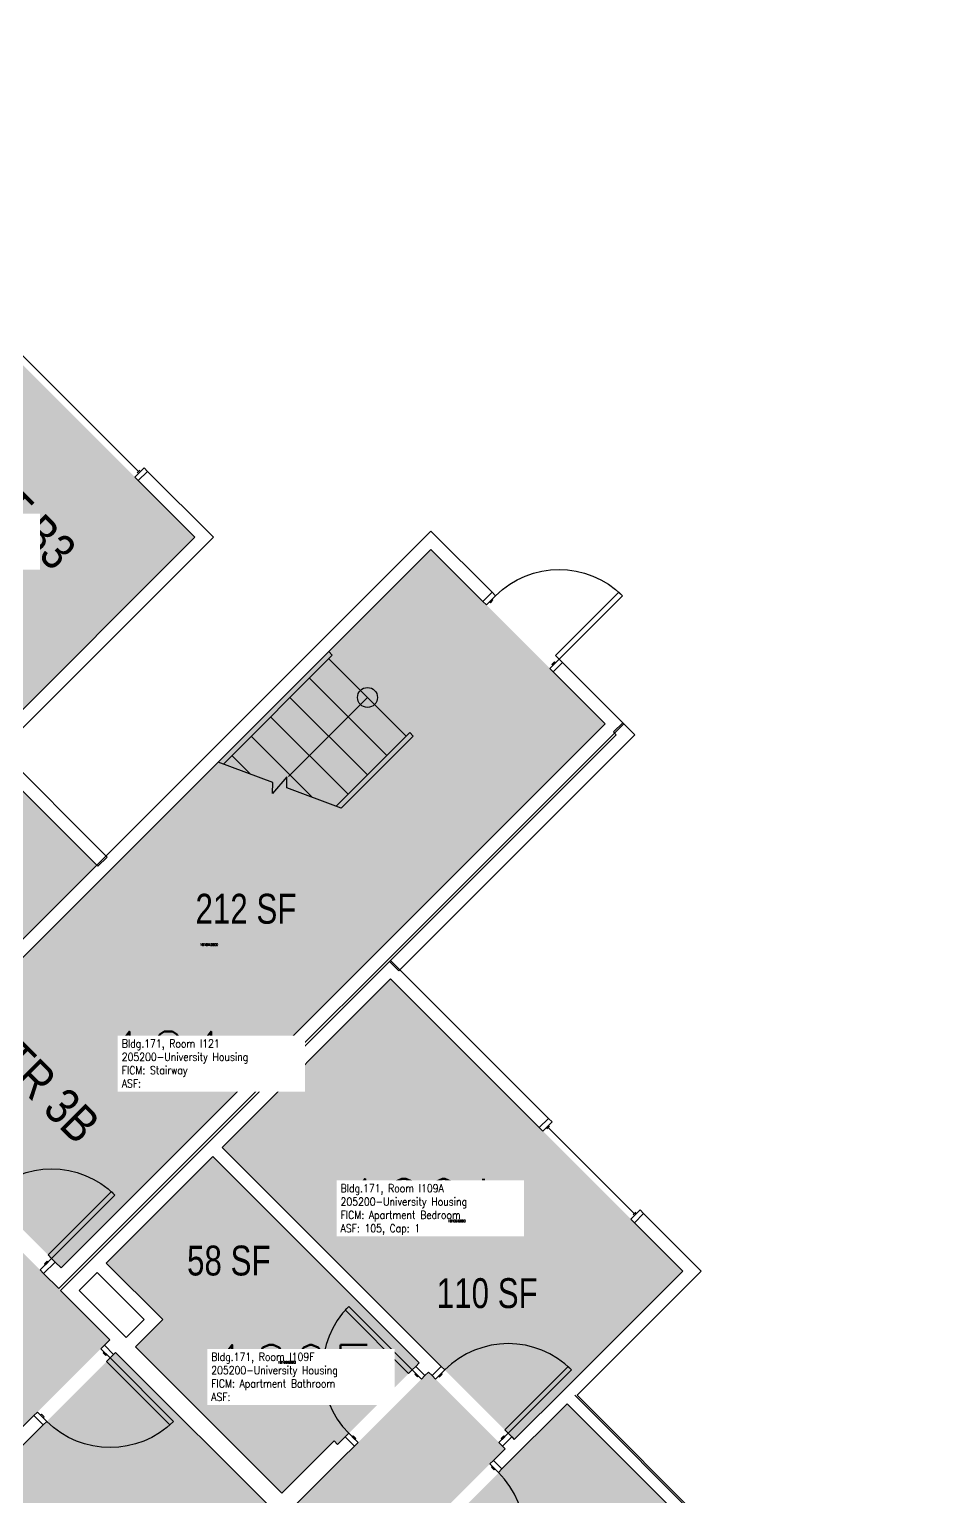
# Model space of a CAD drawing. Header units: inches. Extents: x 79 to 1966, y -19 to 1892.
# Drawn here: x 1604 to 1965, y 1141 to 1730 of the extents above; entities that cross this region are included whole.
import ezdxf
from ezdxf.enums import TextEntityAlignment as Align

# ---------------------------------------------------------------- set-up
doc = ezdxf.new("R2010")
doc.units = ezdxf.units.IN
doc.header["$LTSCALE"] = 48
doc.header["$MEASUREMENT"] = 0
for name, color, linetype in [('A-AREA-IDEN', 1, 'Continuous'), ('A-DOOR', 2, 'Continuous'), ('A-FLOR', 3, 'Continuous'), ('A-GLAZ', 152, 'Continuous'), ('A-IDEN-RNUM', 7, 'Continuous'), ('A-IDEN-SNUM', 4, 'Continuous'), ('A-IDEN-VNUM', 4, 'Continuous'), ('A-WALL', 5, 'Continuous'), ('AREA-TEXT', 3, 'Continuous'), ('Rooms-Category-Color', 7, 'Continuous'), ('Rooms-College-Color', 7, 'Continuous'), ('Rooms-Department-Color', 7, 'Continuous'), ('Rooms-Division-Color', 7, 'Continuous'), ('Rooms-Information', 7, 'Continuous')]:
    doc.layers.add(name, color=color, linetype=linetype)
doc.styles.add('AREA', font='arial.ttf', dxfattribs={"width": 0.75, "height": 12})
doc.styles.add('DIMS', font='ARIALN.TTF')
doc.styles.add('ROOMSNUMBER', font='txt.shx', dxfattribs={"height": 0.03})
doc.styles.add('ROOMVNUMBER', font='simplex.shx', dxfattribs={"width": 0.85})
doc.styles.get("Standard").update_dxf_attribs({"font": 'ARIALN.TTF'})
doc.dimstyles.new('NBA 2004', dxfattribs={"dimscale": 128, "dimtxt": 0.125, "dimasz": 0.09375, "dimexe": 0.125, "dimexo": 0.125, "dimgap": 0.0625, "dimtad": 1, "dimdec": 3, "dimzin": 3, "dimdsep": 46, "dimlunit": 4, "dimtxsty": 'DIMS', "dimblk": 'ARCHTICK', "dimcen": 0.09375, "dimdle": 0.125, "dimclrd": 256, "dimclre": 256, "dimclrt": 2, "dimadec": 0, "dimazin": 0, "dimtfac": 0.75, "dimtdec": 3, "dimtmove": 2, "dimatfit": 2, "dimfxl": 0.125, "dimfrac": 2, "dimtolj": 1, "dimtzin": 0, "dimlwd": -1, "dimlwe": -1, "dimarcsym": 0})

# ---------------------------------------------------------------- blocks, each defined once
blk = doc.blocks.new('_ArchTick')
at = {"color": 0, "linetype": 'ByBlock', "const_width": 0.15}
blk.add_lwpolyline([(-0.5, -0.5), (0.5, 0.5)], dxfattribs=at)

msp = doc.modelspace()

# ---------------------------------------------------------------- hatches: boundary and pattern name
at = {"layer": 'Rooms-Category-Color', "true_color": 0x728ef3}
for points in [[(1253.81, 1689.5), (1274.14, 1669.17), (1283.95, 1678.98), (1408.43, 1554.52), (1398.62, 1544.71), (1418.95, 1524.38), (1428.76, 1534.19), (1451.18, 1511.78), (1441.51, 1502.11), (1437.8, 1505.82), (1442.34, 1510.36), (1427.35, 1525.35), (1392.44, 1490.43), (1407.43, 1475.45), (1413.76, 1481.78), (1417.47, 1478.06), (1411.14, 1471.73), (1454.37, 1428.52), (1528.7, 1502.86), (1588.2, 1443.36), (1670.66, 1525.84), (1574.84, 1621.64), (1489.29, 1536.07), (1294.06, 1729.76), (1253.96, 1689.34)], [(1749.23, 1348.43), (1681.61, 1280.81), (1798.9, 1163.52), (1866.52, 1231.14)], [(1677.9, 1277.1), (1760.72, 1194.28), (1727.93, 1161.49), (1726.51, 1162.91), (1705.57, 1141.96), (1646.77, 1200.76), (1657.75, 1211.65), (1635.1, 1234.3)], [(1594.1, 1153.71), (1638.83, 1198.44), (1705.57, 1131.71), (1764.43, 1190.57), (1795.19, 1159.81), (1728.09, 1092.71), (1844.67, 976.13), (1758.95, 890.4), (1642.36, 1006.99), (1575.28, 939.9), (1544.52, 970.66), (1619.74, 1045.88), (1614.61, 1051), (1655.71, 1092.11)], [(1574.31, 1173.51), (1516.76, 1115.97), (1598.17, 1034.56), (1655.71, 1092.11)], [(1820.1, 1177.83), (1735.78, 1092.97), (1873.84, 954.38), (1958.69, 1039.24)]]:
    msp.add_hatch(color=171, dxfattribs=at).paths.add_polyline_path(points)
at = {"layer": 'Rooms-Category-Color', "true_color": 0xadadad}
for points in [[(1594.1, 1161.14), (1636.53, 1203.56), (1429.25, 1410.85), (1446.93, 1428.53), (1388.72, 1486.74), (1371.04, 1469.06), (1286.39, 1553.7), (1245.91, 1594.19), (1235.07, 1605.02), (1192.64, 1562.6), (1452.88, 1302.36), (1435.21, 1284.68), (1493.42, 1226.47), (1511.1, 1244.15)], [(1765.4, 1520.88), (1835.4, 1450.87), (1616.91, 1232.38), (1546.91, 1302.38)], [(1500.77, 1348.52), (1543.19, 1306.09), (1631.23, 1394.13), (1588.8, 1436.56)]]:
    msp.add_hatch(color=253, dxfattribs=at).paths.add_polyline_path(points)
at = {"layer": 'Rooms-College-Color', "true_color": 0xadadad}
for points in [[(1253.81, 1689.5), (1274.14, 1669.17), (1283.95, 1678.98), (1408.43, 1554.52), (1398.62, 1544.71), (1418.95, 1524.38), (1428.76, 1534.19), (1451.18, 1511.78), (1441.51, 1502.11), (1437.8, 1505.82), (1442.34, 1510.36), (1427.35, 1525.35), (1392.44, 1490.43), (1407.43, 1475.45), (1413.76, 1481.78), (1417.47, 1478.06), (1411.14, 1471.73), (1454.37, 1428.52), (1528.7, 1502.86), (1588.2, 1443.36), (1670.66, 1525.84), (1574.84, 1621.64), (1489.29, 1536.07), (1294.06, 1729.76), (1253.96, 1689.34)], [(1594.1, 1161.14), (1636.53, 1203.56), (1429.25, 1410.85), (1446.93, 1428.53), (1388.72, 1486.74), (1371.04, 1469.06), (1286.39, 1553.7), (1245.91, 1594.19), (1235.07, 1605.02), (1192.64, 1562.6), (1452.88, 1302.36), (1435.21, 1284.68), (1493.42, 1226.47), (1511.1, 1244.15)], [(1765.4, 1520.88), (1835.4, 1450.87), (1616.91, 1232.38), (1546.91, 1302.38)], [(1500.77, 1348.52), (1543.19, 1306.09), (1631.23, 1394.13), (1588.8, 1436.56)], [(1749.23, 1348.43), (1681.61, 1280.81), (1798.9, 1163.52), (1866.52, 1231.14)], [(1677.9, 1277.1), (1760.72, 1194.28), (1727.93, 1161.49), (1726.51, 1162.91), (1705.57, 1141.96), (1646.77, 1200.76), (1657.75, 1211.65), (1635.1, 1234.3)], [(1594.1, 1153.71), (1638.83, 1198.44), (1705.57, 1131.71), (1764.43, 1190.57), (1795.19, 1159.81), (1728.09, 1092.71), (1844.67, 976.13), (1758.95, 890.4), (1642.36, 1006.99), (1575.28, 939.9), (1544.52, 970.66), (1619.74, 1045.88), (1614.61, 1051), (1655.71, 1092.11)], [(1574.31, 1173.51), (1516.76, 1115.97), (1598.17, 1034.56), (1655.71, 1092.11)], [(1820.1, 1177.83), (1735.78, 1092.97), (1873.84, 954.38), (1958.69, 1039.24)]]:
    msp.add_hatch(color=253, dxfattribs=at).paths.add_polyline_path(points)
at = {"layer": 'Rooms-Department-Color', "true_color": 0x604aed}
for points in [[(1253.81, 1689.5), (1274.14, 1669.17), (1283.95, 1678.98), (1408.43, 1554.52), (1398.62, 1544.71), (1418.95, 1524.38), (1428.76, 1534.19), (1451.18, 1511.78), (1441.51, 1502.11), (1437.8, 1505.82), (1442.34, 1510.36), (1427.35, 1525.35), (1392.44, 1490.43), (1407.43, 1475.45), (1413.76, 1481.78), (1417.47, 1478.06), (1411.14, 1471.73), (1454.37, 1428.52), (1528.7, 1502.86), (1588.2, 1443.36), (1670.66, 1525.84), (1574.84, 1621.64), (1489.29, 1536.07), (1294.06, 1729.76), (1253.96, 1689.34)], [(1749.23, 1348.43), (1681.61, 1280.81), (1798.9, 1163.52), (1866.52, 1231.14)], [(1677.9, 1277.1), (1760.72, 1194.28), (1727.93, 1161.49), (1726.51, 1162.91), (1705.57, 1141.96), (1646.77, 1200.76), (1657.75, 1211.65), (1635.1, 1234.3)], [(1594.1, 1153.71), (1638.83, 1198.44), (1705.57, 1131.71), (1764.43, 1190.57), (1795.19, 1159.81), (1728.09, 1092.71), (1844.67, 976.13), (1758.95, 890.4), (1642.36, 1006.99), (1575.28, 939.9), (1544.52, 970.66), (1619.74, 1045.88), (1614.61, 1051), (1655.71, 1092.11)], [(1574.31, 1173.51), (1516.76, 1115.97), (1598.17, 1034.56), (1655.71, 1092.11)], [(1820.1, 1177.83), (1735.78, 1092.97), (1873.84, 954.38), (1958.69, 1039.24)]]:
    msp.add_hatch(color=173, dxfattribs=at).paths.add_polyline_path(points)
at = {"layer": 'Rooms-Department-Color', "true_color": 0xacacac}
for points in [[(1594.1, 1161.14), (1636.53, 1203.56), (1429.25, 1410.85), (1446.93, 1428.53), (1388.72, 1486.74), (1371.04, 1469.06), (1286.39, 1553.7), (1245.91, 1594.19), (1235.07, 1605.02), (1192.64, 1562.6), (1452.88, 1302.36), (1435.21, 1284.68), (1493.42, 1226.47), (1511.1, 1244.15)], [(1765.4, 1520.88), (1835.4, 1450.87), (1616.91, 1232.38), (1546.91, 1302.38)], [(1500.77, 1348.52), (1543.19, 1306.09), (1631.23, 1394.13), (1588.8, 1436.56)]]:
    msp.add_hatch(color=253, dxfattribs=at).paths.add_polyline_path(points)
at = {"layer": 'Rooms-Division-Color', "true_color": 0x604aed}
for points in [[(1253.81, 1689.5), (1274.14, 1669.17), (1283.95, 1678.98), (1408.43, 1554.52), (1398.62, 1544.71), (1418.95, 1524.38), (1428.76, 1534.19), (1451.18, 1511.78), (1441.51, 1502.11), (1437.8, 1505.82), (1442.34, 1510.36), (1427.35, 1525.35), (1392.44, 1490.43), (1407.43, 1475.45), (1413.76, 1481.78), (1417.47, 1478.06), (1411.14, 1471.73), (1454.37, 1428.52), (1528.7, 1502.86), (1588.2, 1443.36), (1670.66, 1525.84), (1574.84, 1621.64), (1489.29, 1536.07), (1294.06, 1729.76), (1253.96, 1689.34)], [(1749.23, 1348.43), (1681.61, 1280.81), (1798.9, 1163.52), (1866.52, 1231.14)], [(1677.9, 1277.1), (1760.72, 1194.28), (1727.93, 1161.49), (1726.51, 1162.91), (1705.57, 1141.96), (1646.77, 1200.76), (1657.75, 1211.65), (1635.1, 1234.3)], [(1594.1, 1153.71), (1638.83, 1198.44), (1705.57, 1131.71), (1764.43, 1190.57), (1795.19, 1159.81), (1728.09, 1092.71), (1844.67, 976.13), (1758.95, 890.4), (1642.36, 1006.99), (1575.28, 939.9), (1544.52, 970.66), (1619.74, 1045.88), (1614.61, 1051), (1655.71, 1092.11)], [(1574.31, 1173.51), (1516.76, 1115.97), (1598.17, 1034.56), (1655.71, 1092.11)], [(1820.1, 1177.83), (1735.78, 1092.97), (1873.84, 954.38), (1958.69, 1039.24)]]:
    msp.add_hatch(color=173, dxfattribs=at).paths.add_polyline_path(points)
at = {"layer": 'Rooms-Division-Color', "true_color": 0xadadad}
for points in [[(1594.1, 1161.14), (1636.53, 1203.56), (1429.25, 1410.85), (1446.93, 1428.53), (1388.72, 1486.74), (1371.04, 1469.06), (1286.39, 1553.7), (1245.91, 1594.19), (1235.07, 1605.02), (1192.64, 1562.6), (1452.88, 1302.36), (1435.21, 1284.68), (1493.42, 1226.47), (1511.1, 1244.15)], [(1765.4, 1520.88), (1835.4, 1450.87), (1616.91, 1232.38), (1546.91, 1302.38)], [(1500.77, 1348.52), (1543.19, 1306.09), (1631.23, 1394.13), (1588.8, 1436.56)]]:
    msp.add_hatch(color=253, dxfattribs=at).paths.add_polyline_path(points)

# ---------------------------------------------------------------- linework, layer by layer
at = {"layer": 'A-DOOR'}
for points in [[(1787.68, 1498.6), (1786.26, 1500.02), (1789.97, 1503.73), (1791.39, 1502.32)], [(1816.84, 1476.86), (1815.43, 1478.27), (1840.88, 1503.73), (1842.3, 1502.32)], [(1788.91, 1499.84), (1789.27, 1499.49), (1790.33, 1500.55), (1789.97, 1500.9)], [(1813.13, 1473.15), (1814.55, 1471.73), (1818.26, 1475.45), (1816.84, 1476.86)], [(1814.37, 1474.38), (1814.01, 1474.74), (1815.08, 1475.8), (1815.43, 1475.45)], [(1613.11, 1236.18), (1611.69, 1237.59), (1637.15, 1263.05), (1638.56, 1261.63)], [(1608.51, 1231.58), (1609.93, 1230.17), (1614.52, 1234.76), (1613.11, 1236.18)], [(1610.63, 1233.7), (1610.28, 1234.06), (1611.34, 1235.12), (1611.69, 1234.76)], [(1757.89, 1191.45), (1756.47, 1190.04), (1731.02, 1215.5), (1732.43, 1216.91)], [(1632.91, 1199.94), (1634.32, 1201.35), (1638.03, 1197.64), (1636.62, 1196.23)], [(1634.14, 1198.7), (1633.79, 1198.35), (1634.85, 1197.29), (1635.21, 1197.64)], [(1636.62, 1196.23), (1635.21, 1194.81), (1660.66, 1169.36), (1662.08, 1170.77)], [(1761.6, 1187.74), (1763.01, 1189.16), (1759.3, 1192.87), (1757.89, 1191.45)], [(1767.28, 1187.72), (1765.86, 1189.14), (1769.58, 1192.85), (1770.99, 1191.43)], [(1796.45, 1165.98), (1795.03, 1167.39), (1820.49, 1192.85), (1821.9, 1191.43)], [(1760.36, 1188.98), (1760.01, 1188.63), (1758.95, 1189.69), (1759.3, 1190.04)], [(1768.51, 1188.96), (1768.87, 1188.61), (1769.93, 1189.67), (1769.58, 1190.02)], [(1607.45, 1174.48), (1606.04, 1173.07), (1609.75, 1169.36), (1611.16, 1170.77)], [(1608.69, 1173.25), (1609.04, 1173.6), (1610.1, 1172.54), (1609.75, 1172.18)], [(1736.14, 1162.29), (1734.73, 1160.87), (1731.02, 1164.58), (1732.43, 1166)], [(1734.91, 1163.52), (1735.26, 1163.88), (1734.2, 1164.94), (1733.85, 1164.58)], [(1792.73, 1162.27), (1794.15, 1160.85), (1797.86, 1164.56), (1796.45, 1165.98)], [(1793.97, 1163.5), (1793.62, 1163.86), (1794.68, 1164.92), (1795.03, 1164.56)], [(1789.07, 1153.7), (1790.49, 1155.11), (1793.93, 1151.66), (1792.52, 1150.25)], [(1790.05, 1152.72), (1789.69, 1152.37), (1790.75, 1151.31), (1791.11, 1151.66)]]:
    msp.add_lwpolyline(points, close=True, dxfattribs=at)
at = {"layer": 'A-DOOR', "extrusion": (0, 0, -1)}
for centre, start, end in [((-1816.84, 1476.86), 45, 135), ((-1613.11, 1236.18), 45, 135), ((-1636.62, 1196.23), 225, 315)]:
    msp.add_arc(centre, 36, start, end, dxfattribs=at)
at = {"layer": 'A-DOOR'}
for centre, start, end in [((1757.89, 1191.45), 135, 225), ((1796.45, 1165.98), 45, 135), ((1767.06, 1124.79), 315, 45)]:
    msp.add_arc(centre, 36, start, end, dxfattribs=at)
at = {"layer": 'A-FLOR'}
for p, q in [((1725.8, 1478.45), (1724.39, 1479.86)), ((1682.09, 1434.73), (1725.8, 1478.45)), ((1755.5, 1445.92), (1724.39, 1477.04)), ((1747.72, 1438.15), (1716.61, 1469.26)), ((1739.95, 1430.37), (1708.83, 1461.48)), ((1732.17, 1422.59), (1701.05, 1453.7)), ((1717.85, 1421.35), (1693.28, 1445.92)), ((1727.37, 1417.8), (1756.92, 1447.34)), ((1729.43, 1417.03), (1758.33, 1445.92)), ((1756.92, 1447.34), (1758.33, 1445.92)), ((1692.99, 1430.66), (1685.5, 1438.15))]:
    msp.add_line(p, q, dxfattribs=at)
msp.add_lwpolyline([(1729.43, 1417.03), (1707.54, 1425.2), (1707.59, 1429.58), (1701.87, 1422.93), (1701.92, 1427.31), (1680.03, 1435.5)], dxfattribs=at)
msp.add_circle((1739.95, 1461.48), 4, dxfattribs=at)
at = {"layer": 'A-GLAZ'}
for p, q in [((1648.02, 1552.17), (1600.65, 1599.54)), ((1647.49, 1551.64), (1648.55, 1552.7)), ((1813.07, 1289.36), (1812.01, 1288.3)), ((1812.54, 1288.83), (1847.19, 1254.18)), ((1847.72, 1254.71), (1846.65, 1253.65))]:
    msp.add_line(p, q, dxfattribs=at)
for points in [[(1650.23, 1553.67), (1651.65, 1552.26), (1647.94, 1548.54), (1646.52, 1549.96)], [(1810.33, 1287.33), (1808.91, 1288.74), (1812.63, 1292.46), (1814.04, 1291.04)], [(1845.68, 1251.97), (1847.1, 1250.56), (1850.81, 1254.27), (1849.39, 1255.69)]]:
    msp.add_lwpolyline(points, close=True, dxfattribs=at)
at = {"layer": 'A-WALL'}
for p, q in [((1651.65, 1552.26), (1647.94, 1548.54)), ((1678.08, 1525.83), (1651.65, 1552.26)), ((1647.94, 1548.54), (1670.65, 1525.83)), ((1765.4, 1528.3), (1543.19, 1306.09)), ((1789.97, 1503.73), (1765.4, 1528.3)), ((1496.17, 1343.93), (1678.08, 1525.83)), ((1546.91, 1302.38), (1765.4, 1520.88)), ((1670.65, 1525.83), (1588.18, 1443.36)), ((1765.4, 1520.88), (1786.26, 1500.02)), ((1786.26, 1500.02), (1789.97, 1503.73)), ((1818.26, 1475.45), (1814.55, 1471.73)), ((1842.83, 1450.87), (1818.26, 1475.45)), ((1814.55, 1471.73), (1835.4, 1450.87)), ((1616.02, 1224.07), (1842.83, 1450.87)), ((1835.4, 1450.87), (1616.91, 1232.38)), ((1842.4, 1451.32), (1838.68, 1447.61)), ((1847.26, 1446.46), (1842.4, 1451.32)), ((1839.83, 1446.46), (1748.78, 1355.41)), ((1752.5, 1351.7), (1847.26, 1446.46)), ((1838.68, 1447.61), (1839.83, 1446.46)), ((1635.38, 1397.4), (1592.07, 1440.71)), ((1588.36, 1437), (1631.67, 1393.69)), ((1631.67, 1393.69), (1635.38, 1397.4)), ((1616.73, 1223.36), (1749.23, 1355.86)), ((1748.78, 1355.41), (1752.5, 1351.7)), ((1749.23, 1355.86), (1812.63, 1292.46)), ((1749.23, 1348.43), (1681.61, 1280.81)), ((1808.91, 1288.74), (1749.23, 1348.43)), ((1812.63, 1292.46), (1808.91, 1288.74)), ((1681.61, 1280.81), (1769.58, 1192.85)), ((1677.9, 1277.1), (1635.1, 1234.3)), ((1760.72, 1194.28), (1677.9, 1277.1)), ((1847.1, 1250.56), (1850.81, 1254.27)), ((1866.52, 1231.14), (1847.1, 1250.56)), ((1850.81, 1254.27), (1873.94, 1231.14)), ((1614.52, 1234.76), (1609.93, 1230.17)), ((1616.91, 1232.38), (1614.52, 1234.76)), ((1635.1, 1234.3), (1657.73, 1211.68)), ((1609.93, 1230.17), (1616.02, 1224.07)), ((1631.39, 1230.59), (1624.16, 1223.36)), ((1650.3, 1211.68), (1631.39, 1230.59)), ((1819.94, 1184.56), (1866.52, 1231.14)), ((1873.94, 1231.14), (1824.08, 1181.28)), ((1636.53, 1203.56), (1616.73, 1223.36)), ((1624.16, 1223.36), (1643.07, 1204.45)), ((1643.07, 1204.45), (1650.3, 1211.68)), ((1657.73, 1211.68), (1646.79, 1200.74)), ((1634.32, 1201.35), (1636.53, 1203.56)), ((1638.03, 1197.64), (1634.32, 1201.35)), ((1638.83, 1198.44), (1638.03, 1197.64)), ((1705.57, 1131.71), (1638.83, 1198.44)), ((1646.79, 1200.74), (1705.57, 1141.96)), ((1759.3, 1192.87), (1760.72, 1194.28)), ((1763.01, 1189.16), (1759.3, 1192.87)), ((1764.43, 1190.57), (1763.01, 1189.16)), ((1765.86, 1189.14), (1764.43, 1190.57)), ((1769.58, 1192.85), (1765.86, 1189.14)), ((1798.9, 1163.52), (1819.94, 1184.56)), ((1965.23, 1039.24), (1823.19, 1181.28)), ((1824.08, 1181.28), (1885.77, 1119.58)), ((1594.1, 1161.14), (1606.04, 1173.07)), ((1606.04, 1173.07), (1609.75, 1169.36)), ((1820.1, 1177.83), (1793.93, 1151.66)), ((1882.06, 1115.87), (1820.1, 1177.83)), ((1609.75, 1169.36), (1594.1, 1153.71)), ((1705.57, 1141.96), (1726.51, 1162.91)), ((1726.51, 1162.91), (1727.93, 1161.49)), ((1727.93, 1161.49), (1731.02, 1164.58)), ((1734.73, 1160.87), (1729.96, 1156.1)), ((1731.02, 1164.58), (1734.73, 1160.87)), ((1794.15, 1160.85), (1797.86, 1164.56)), ((1795.19, 1159.81), (1794.15, 1160.85)), ((1797.86, 1164.56), (1798.9, 1163.52)), ((1729.96, 1156.1), (1705.57, 1131.71)), ((1790.49, 1155.11), (1795.19, 1159.81)), ((1793.93, 1151.66), (1790.49, 1155.11))]:
    msp.add_line(p, q, dxfattribs=at)

# ---------------------------------------------------------------- texts
at = {"layer": 'A-AREA-IDEN'}
for s, p in [('UNIT B3', (1591.51, 1534.08)), ('STR 3B', (1602.99, 1301.79))]:
    msp.add_text(s, height=14.4, rotation=315, dxfattribs=at).set_placement(p, align=Align.CENTER)
at = {"layer": 'A-IDEN-RNUM', "style": 'ROOMSNUMBER', "width": 0.85}
for s, p in [('0121-00', (1676.33, 1362.22)), ('0109-A0', (1775.78, 1251.21)), ('0109-F0', (1707.56, 1194.49))]:
    msp.add_text(s, height=1, dxfattribs=at).set_placement(p, align=Align.MIDDLE_CENTER)
at = {"layer": 'A-IDEN-SNUM', "style": 'ROOMSNUMBER', "width": 0.85}
for s, p in [('1710I12100', (1676.33, 1362.22)), ('1710I109A0', (1775.78, 1251.21)), ('1710I109F0', (1707.56, 1194.49))]:
    msp.add_text(s, height=1, dxfattribs=at).set_placement(p, align=Align.MIDDLE_CENTER)
at = {"layer": 'A-IDEN-VNUM', "style": 'ROOMVNUMBER', "width": 0.85}
for s, p in [('121', (1659.96, 1316.06)), ('109A', (1761.92, 1256.87)), ('109F', (1708.63, 1190.25))]:
    msp.add_text(s, height=22.5, dxfattribs=at).set_placement(p, align=Align.MIDDLE_CENTER)
at = {"layer": 'AREA-TEXT', "style": 'AREA', "width": 0.75}
for s, p in [('212 SF', (1691.16, 1376.63)), ('58 SF', (1684.28, 1235.36)), ('110 SF', (1788.03, 1222.27))]:
    msp.add_text(s, height=12, dxfattribs=at).set_placement(p, align=Align.MIDDLE_CENTER)

# ---------------------------------------------------------------- leaders
at = {"layer": 'A-FLOR'}
msp.add_leader([(1708.22, 1429.75), (1739.95, 1461.48)], dimstyle='NBA 2004', override={"dimscale": 96, "dimasz": 0.09375, "dimgap": 0.0625, "dimtad": 0}, dxfattribs=at)

# ---------------------------------------------------------------- next in the draw order: texts
at = {"layer": 'Rooms-Information', "char_height": 3.2143, "width": 72, "attachment_point": 7, "style": 'ROOMVNUMBER', "bg_fill": 3, "box_fill_scale": 1.5, "bg_fill_color": 256, "bg_fill_true_color": 13158600, "bg_fill_transparency": 0}
for s, insert in [('Bldg.171, Room I108^M^J205200-University Housing^M^JFICM: Apartment Common Living^M^JASF: 420', (1534.8, 1514.35)), ('Bldg.171, Room I121^M^J205200-University Housing^M^JFICM: Stairway^M^JASF: ', (1641.29, 1304.81)), ('Bldg.171, Room I109A^M^J205200-University Housing^M^JFICM: Apartment Bedroom^M^JASF: 105, Cap: 1', (1729.13, 1245.62)), ('Bldg.171, Room I109F^M^J205200-University Housing^M^JFICM: Apartment Bathroom^M^JASF: ', (1677.21, 1179))]:
    msp.add_mtext(s, dxfattribs=dict(at, insert=insert))

doc.saveas('drawing.dxf')
